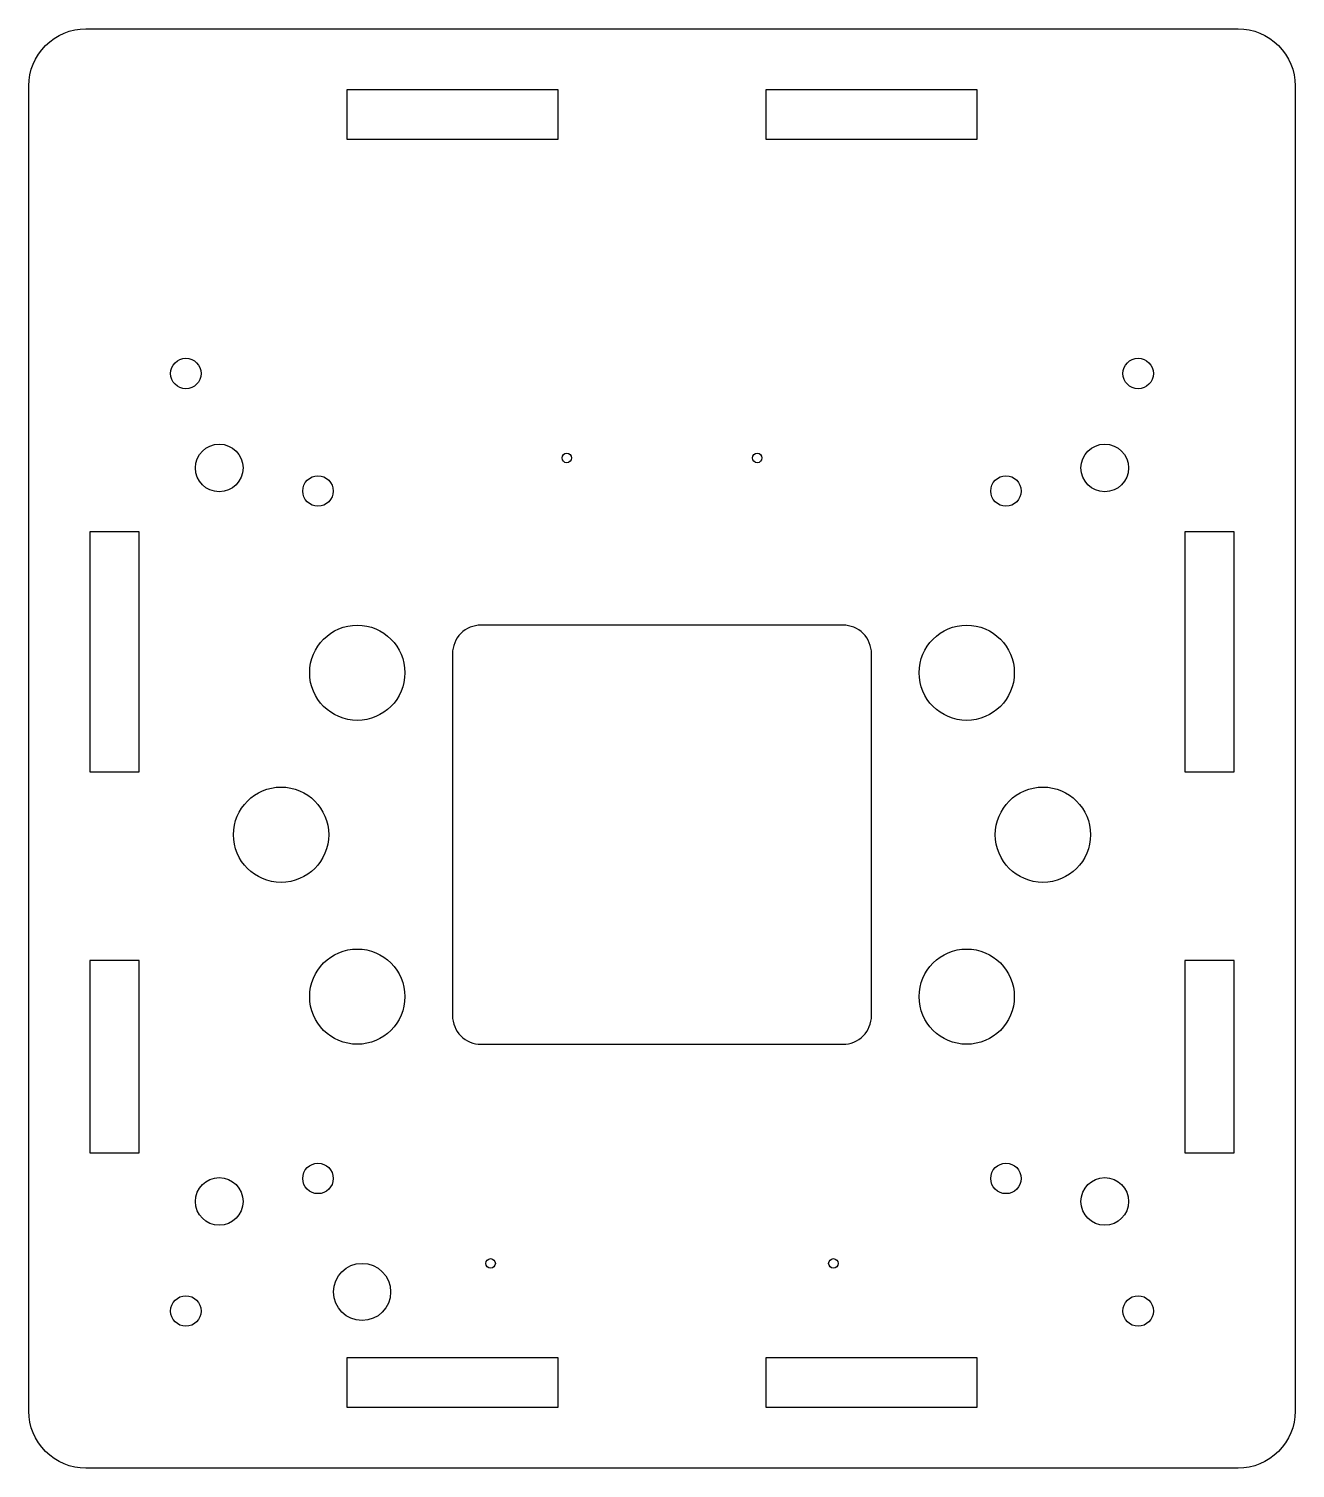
# Model space of a CAD drawing. Header units: millimetres. Extents: x -66 to 66, y -67 to 85.
import ezdxf

# ---------------------------------------------------------------- set-up
doc = ezdxf.new("R2010")
doc.units = ezdxf.units.MM
doc.layers.get('0').update_dxf_attribs({"linetype": 'CONTINUOUS'})

msp = doc.modelspace()

# ---------------------------------------------------------------- linework, layer by layer
for points in [[(60.5, -66.5), (-60.5, -66.5, -0.414214), (-66.5, -60.5), (-66.5, 78.6, -0.414214), (-60.5, 84.6), (60.5, 84.6, -0.414214), (66.5, 78.6), (66.5, -60.5, -0.414214)], [(19, 22), (-19, 22, 0.414214), (-22, 19), (-22, -19, 0.414214), (-19, -22), (19, -22, 0.414214), (22, -19), (22, 19, 0.414214)]]:
    msp.add_lwpolyline(points, format="xyb", close=True)
for points in [[(-33.1, 78.2), (-33.1, 73), (-10.9, 73), (-10.9, 78.2)], [(33.1, 73), (33.1, 78.2), (10.9, 78.2), (10.9, 73)], [(-54.9, 31.8), (-60.1, 31.8), (-60.1, 6.6), (-54.9, 6.6)], [(60.1, 31.8), (54.9, 31.8), (54.9, 6.6), (60.1, 6.6)], [(-54.9, -13.2), (-60.1, -13.2), (-60.1, -33.4), (-54.9, -33.4)], [(60.1, -13.2), (54.9, -13.2), (54.9, -33.4), (60.1, -33.4)], [(-33.1, -54.9), (-33.1, -60.1), (-10.9, -60.1), (-10.9, -54.9)], [(10.9, -54.9), (10.9, -60.1), (33.1, -60.1), (33.1, -54.9)]]:
    msp.add_lwpolyline(points, close=True)
for centre, radius in [((-50, 48.41), 1.6), ((50, 48.41), 1.6), ((-46.5, 38.5), 2.5), ((46.5, 38.5), 2.5), ((-10, 39.55), 0.5), ((10, 39.55), 0.5), ((-36.13, 36.08), 1.6), ((36.12, 36.08), 1.6), ((-32, 17), 5), ((32, 17), 5), ((-40, 0), 5), ((40, 0), 5), ((-32, -17), 5), ((32, -17), 5), ((-36.13, -36.08), 1.6), ((36.12, -36.08), 1.6), ((-46.5, -38.5), 2.5), ((46.5, -38.5), 2.5), ((-31.5, -48), 3), ((-18, -45), 0.5), ((18, -45), 0.5), ((-50, -50), 1.6), ((50, -50), 1.6)]:
    msp.add_circle(centre, radius)

doc.saveas('drawing.dxf')
